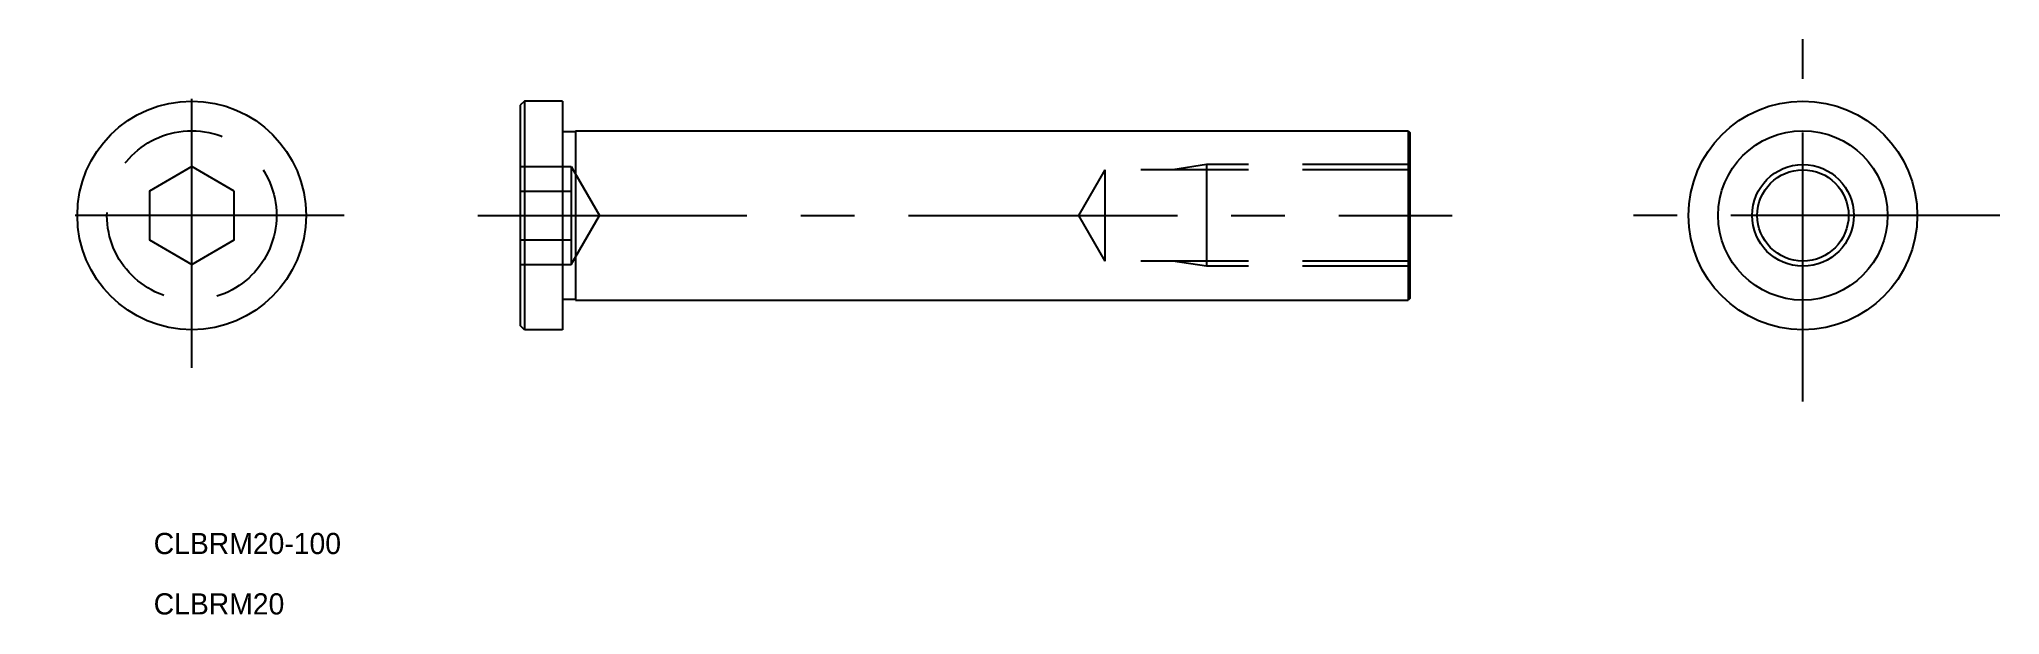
# Model space of a CAD drawing. Extents: x 627 to 858, y 651 to 719.
import ezdxf

# ---------------------------------------------------------------- set-up
doc = ezdxf.new("R2010")
doc.units = 0
doc.linetypes.add('CENTER', pattern=[50.8, 31.75, -6.35, 6.35, -6.35])
doc.linetypes.add('DASHED', pattern=[19.05, 12.7, -6.35])
doc.layers.get('0').update_dxf_attribs({"linetype": 'CONTINUOUS'})
doc.layers.add('CENTER', color=1, linetype='CENTER')

msp = doc.modelspace()

# ---------------------------------------------------------------- linework, layer by layer
at = {"color": 7, "linetype": 'CONTINUOUS'}
for p, q in [((683.96, 711.42), (683.46, 710.92)), ((683.46, 710.92), (683.46, 684.92)), ((683.96, 711.42), (683.96, 684.42)), ((688.46, 711.42), (683.96, 711.42)), ((688.46, 711.42), (688.46, 684.42)), ((688.46, 707.82), (689.96, 707.82)), ((689.96, 707.92), (689.96, 687.92)), ((689.96, 707.92), (788.26, 707.92)), ((788.26, 707.92), (788.46, 707.72)), ((788.26, 707.92), (788.26, 687.92)), ((788.46, 707.72), (788.46, 688.12)), ((688.46, 688.02), (689.96, 688.02)), ((689.96, 687.92), (788.26, 687.92)), ((788.46, 688.12), (788.26, 687.92)), ((683.96, 684.42), (683.46, 684.92)), ((688.46, 684.42), (683.96, 684.42))]:
    msp.add_line(p, q, dxfattribs=at)
at = {"color": 3, "linetype": 'DASHED'}
for p, q in [((683.46, 703.69), (689.46, 703.69)), ((689.46, 703.69), (689.46, 692.14)), ((689.46, 703.69), (692.79, 697.92)), ((764.46, 703.92), (760.46, 703.31)), ((788.46, 703.92), (764.46, 703.92)), ((764.46, 703.92), (764.46, 691.92)), ((752.46, 703.31), (749.35, 697.92)), ((788.46, 703.31), (752.46, 703.31)), ((752.46, 703.31), (752.46, 692.53)), ((683.46, 700.8), (689.46, 700.8)), ((689.46, 692.14), (692.79, 697.92)), ((749.35, 697.92), (752.46, 692.53)), ((683.46, 695.03), (689.46, 695.03)), ((683.46, 692.14), (689.46, 692.14)), ((788.46, 692.53), (752.46, 692.53)), ((764.46, 691.92), (760.46, 692.53)), ((788.46, 691.92), (764.46, 691.92))]:
    msp.add_line(p, q, dxfattribs=at)
at = {"color": 7, "linetype": 'CONTINUOUS'}
msp.add_lwpolyline([(649.68, 700.8), (644.68, 703.69), (639.68, 700.8), (639.68, 695.03), (644.68, 692.14), (649.68, 695.03)], close=True, dxfattribs=at)
for centre, radius in [((644.68, 697.92), 13.5), ((834.84, 697.92), 13.5), ((834.84, 697.92), 10), ((834.84, 697.92), 6)]:
    msp.add_circle(centre, radius, dxfattribs=at)
at = {"color": 3, "linetype": 'DASHED'}
msp.add_circle((644.68, 697.92), 10, dxfattribs=at)
at = {"color": 3, "linetype": 'CONTINUOUS'}
msp.add_circle((834.84, 697.92), 5.39, dxfattribs=at)
at = {"layer": 'CENTER', "color": 1, "linetype": 'CENTER'}
for p, q in [((834.84, 675.96), (834.84, 718.73)), ((644.68, 679.92), (644.68, 715.92)), ((662.68, 697.92), (626.68, 697.92)), ((678.46, 697.92), (793.46, 697.92)), ((858.08, 697.92), (814.84, 697.92))]:
    msp.add_line(p, q, dxfattribs=at)

# ---------------------------------------------------------------- texts
at = {"color": 7, "linetype": 'CONTINUOUS'}
for s, p in [('CLBRM20-100', (640.19, 657.93)), ('CLBRM20', (640.19, 650.8))]:
    msp.add_text(s, height=2.5, dxfattribs=at).set_placement(p)

doc.saveas('drawing.dxf')
